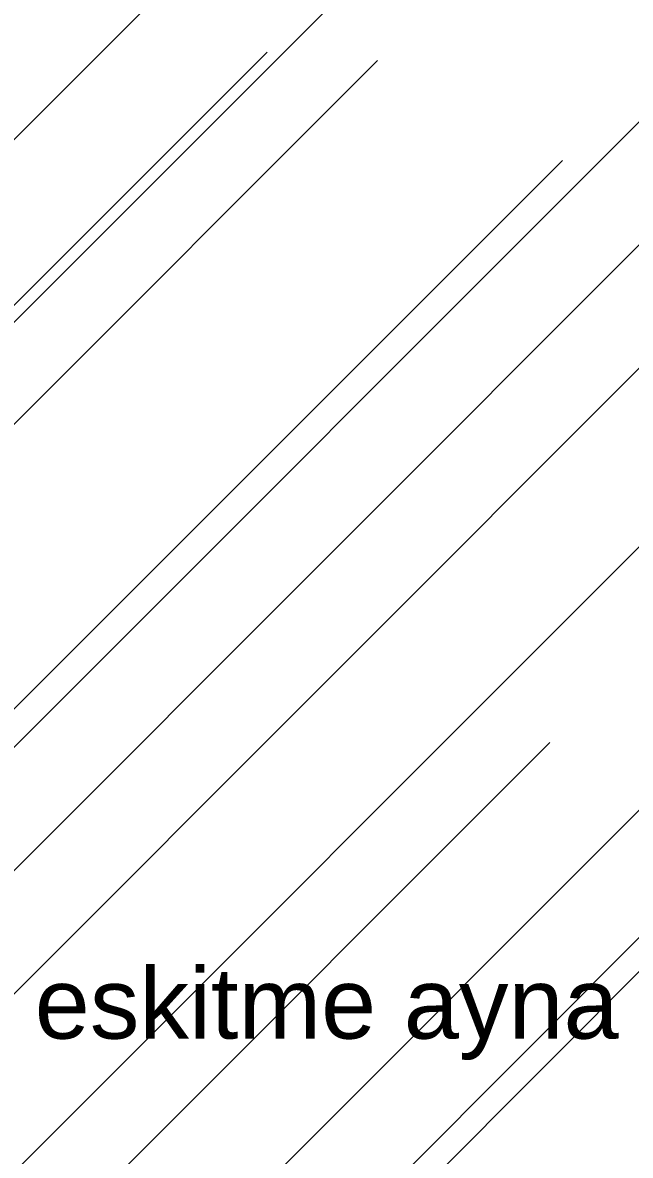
# Model space of a CAD drawing. Header units: millimetres. Extents: x 54215 to 67697, y 23496 to 56611.
# Drawn here: x 56902.5 to 56953.9, y 41020.7 to 41116.5 of the extents above; entities that cross this region are included whole.
import ezdxf

# ---------------------------------------------------------------- set-up
doc = ezdxf.new("R2010")
doc.units = ezdxf.units.MM
doc.layers.add('no3_duvar kaplama', color=8, linetype='Continuous', lineweight=0)
doc.layers.add('no3_yazı duvar', color=152, linetype='Continuous', lineweight=0)
doc.styles.get("Standard").update_dxf_attribs({"font": 'arial.ttf'})

msp = doc.modelspace()

# ---------------------------------------------------------------- hatches: boundary and pattern name
at = {"layer": 'no3_duvar kaplama'}
h = msp.add_hatch(dxfattribs=at)
h.set_pattern_fill('AR-RROOF', color=256, angle=45)
h.set_pattern_definition([(45, (46221.925, 23801.787), (21.552615, 57.47364), [381, -50.8, 127, -25.4]), (45, (46236.832, 23834.654), (-41.847994, 5.92697), [76.2, -8.382, 152.4, -19.05]), (45, (46215.639, 23826.033), (81.36112, 105.428207), [203.2, -35.56, 101.6, -25.4])])
h.paths.add_polyline_path([(56201.804, 40920.463), (56297.454, 40920.463), (56297.454, 41144.463), (56201.804, 41144.463)])
h.paths.add_polyline_path([(56955.888, 41154.463), (56912.184, 41154.463), (56912.184, 41149.973), (56913.554, 41149.973), (56913.554, 41146.973), (56912.184, 41146.973), (56912.184, 41144.451), (56910.181, 41144.451), (56910.181, 41146.973), (56901.154, 41146.973), (56901.154, 40920.463), (56955.888, 40920.463)])

# ---------------------------------------------------------------- texts
at = {"layer": 'no3_yazı duvar', "insert": (56952.931, 41036.578), "char_height": 6, "width": 108.02303, "attachment_point": 3}
msp.add_mtext('eskitme ayna', dxfattribs=at)

doc.saveas('drawing.dxf')
